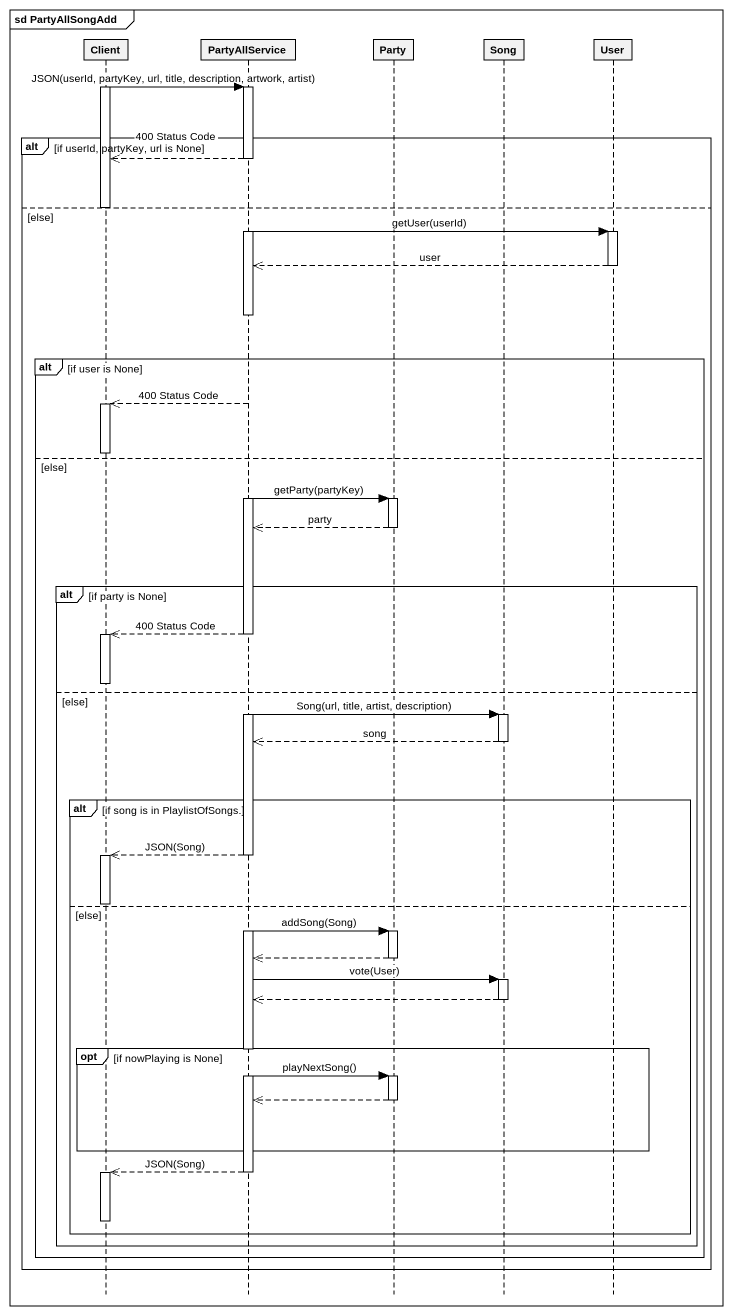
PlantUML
@startuml
mainframe sd PartyAllSongAdd
hide footbox
participant Client
participant PartyAllService
participant Party
participant Song
participant User

activate Client
Client -> PartyAllService : JSON(userId, partyKey, url, title, description, artwork, artist)
activate PartyAllService
alt if userId, partyKey, url is None
  PartyAllService -->> Client : 400 Status Code
else else
  deactivate Client
  PartyAllService -> User : getUser(userId)
  activate User
  User -->> PartyAllService : user
  deactivate User
  deactivate PartyAllService
  alt if user is None
    PartyAllService -->> Client : 400 Status Code
    activate Client
    deactivate Client
  else else
    activate PartyAllService
    PartyAllService -> Party : getParty(partyKey)
    activate Party
    Party -->> PartyAllService : party
    deactivate Party
    alt if party is None
      PartyAllService -->> Client : 400 Status Code
      activate Client
      deactivate Client
    else else
      PartyAllService -> Song : Song(url, title, artist, description)
      activate Song
      Song -->> PartyAllService : song
      deactivate Song
      alt if song is in PlaylistOfSongs.
        PartyAllService -->> Client : JSON(Song)
        activate Client
        deactivate Client
      else else
        PartyAllService -> Party : addSong(Song)
        activate Party
        Party -->> PartyAllService
        deactivate Party
        PartyAllService -> Song : vote(User)
        activate Song
        Song -->> PartyAllService
        deactivate Song
        opt if nowPlaying is None
          PartyAllService -> Party : playNextSong()
          activate Party
          Party -->> PartyAllService
          deactivate Party
        end
        PartyAllService -->> Client : JSON(Song)
        deactivate PartyAllService
        activate Client
        deactivate Client
      end
    end
  end
end
@enduml
